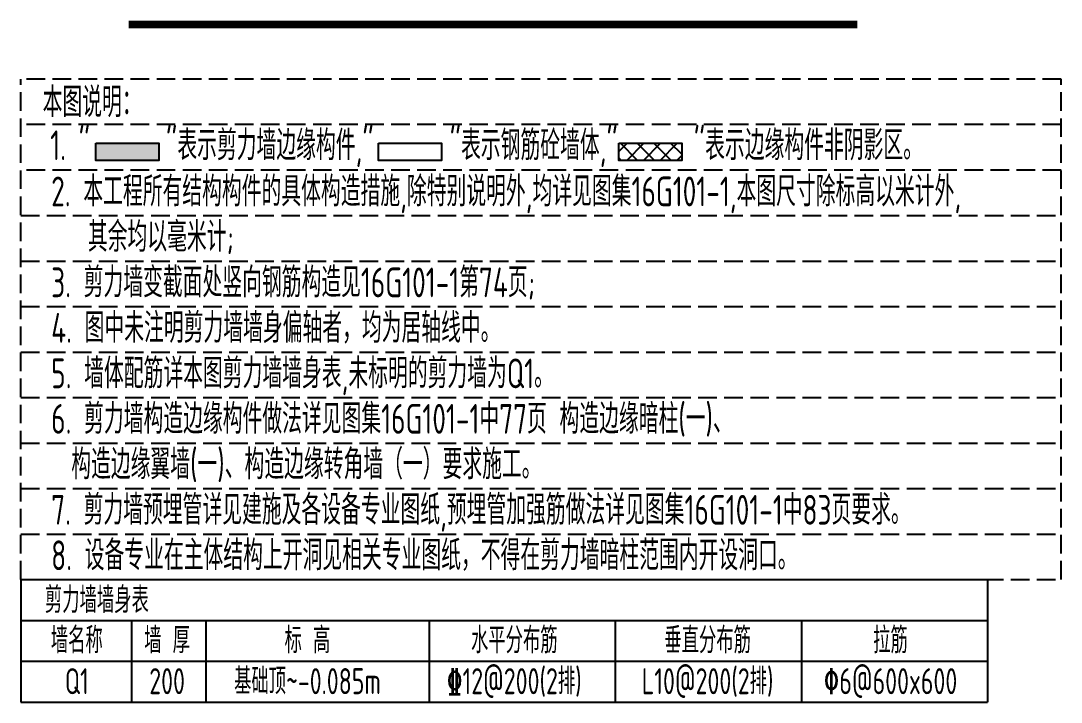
# Model space of a CAD drawing. Extents: x -668857 to 154266, y -275694 to 291306.
# Drawn here: x -320783 to -306808, y 187725 to 196887 of the extents above; entities that cross this region are included whole.
import ezdxf
from ezdxf.enums import TextEntityAlignment as Align

# ---------------------------------------------------------------- set-up
doc = ezdxf.new("R2010")
doc.units = 0
doc.header["$LTSCALE"] = 1000
doc.linetypes.add('DASH', pattern=[0.35, 0.25, -0.1])
for name, color, linetype in [('HATCH', 8, 'CONTINUOUS'), ('PUB_TEXT', 2, 'CONTINUOUS'), ('S-文字', 7, 'CONTINUOUS'), ('S-表格线', 54, 'CONTINUOUS')]:
    doc.layers.add(name, color=color, linetype=linetype)
doc.styles.add('TSSD_REIN', font='tssdeng.shx', dxfattribs={"width": 0.7, "height": 300, "bigfont": 'tssdchn.shx'})

# ---------------------------------------------------------------- blocks, each defined once
blk = doc.blocks.new('*U341')
at = {"layer": 'HATCH'}
for points in [[(5140097, 756132), (5140097, 756363), (5140942, 756132)], [(5140097, 756363), (5140942, 756132), (5140942, 756363)]]:
    blk.add_solid(points, dxfattribs=at)

msp = doc.modelspace()

# ---------------------------------------------------------------- hatches: boundary and pattern name
at = {"layer": 'HATCH'}
h = msp.add_hatch(dxfattribs=at)
h.set_pattern_fill('HOLE_MATETIEL', color=252, scale=50, style=0)
h.set_pattern_definition([(45, (-616664.86, 228871.88), (-112.2532, 112.2532), []), (135, (-616664.86, 228871.88), (-112.2532, -112.2532), [])])
h.paths.add_polyline_path([(-312750.51, 195240.9), (-311905.71, 195240.9), (-311905.71, 195010.17), (-312750.51, 195010.17)])

# ---------------------------------------------------------------- linework, layer by layer
at = {"layer": 'PUB_TEXT', "color": 7, "const_width": 100}
msp.add_lwpolyline([(-319332.97, 196836.57), (-309545.84, 196836.57)], dxfattribs=at)
at = {"layer": 'S-文字'}
for points in [[(-319773.74, 195240.9), (-318928.94, 195240.9), (-318928.94, 195010.17), (-319773.74, 195010.17)], [(-315977.27, 195240.9), (-315132.47, 195240.9), (-315132.47, 195010.17), (-315977.27, 195010.17)], [(-312750.51, 195240.9), (-311905.71, 195240.9), (-311905.71, 195010.17), (-312750.51, 195010.17)]]:
    msp.add_lwpolyline(points, close=True, dxfattribs=at)
at = {"layer": 'S-表格线', "linetype": 'DASH'}
for p, q in [((-320783.21, 189375.06), (-320783.21, 196101.83)), ((-306808.1, 196101.83), (-320783.21, 196101.83)), ((-306808.1, 189375.06), (-306808.1, 196101.83)), ((-306808.1, 195490.3), (-320783.21, 195490.3)), ((-306808.1, 194878.78), (-320783.21, 194878.78)), ((-320783.21, 194267.26), (-306808.1, 194267.26)), ((-320783.21, 193655.73), (-306808.1, 193655.73)), ((-320783.21, 193044.21), (-306808.1, 193044.21)), ((-320783.21, 192432.68), (-306808.1, 192432.68)), ((-320783.21, 191821.16), (-306808.1, 191821.16)), ((-320783.21, 191209.63), (-306808.1, 191209.63)), ((-320783.21, 190598.11), (-306808.1, 190598.11)), ((-320783.21, 189986.59), (-306808.1, 189986.59)), ((-320783.21, 189375.06), (-306808.1, 189375.06))]:
    msp.add_line(p, q, dxfattribs=at)
at = {"layer": 'S-表格线'}
for p, q in [((-320783.21, 189375.06), (-320783.21, 187725.06)), ((-320783.21, 189375.06), (-307797.46, 189375.06)), ((-307797.46, 189375.06), (-307797.46, 187725.06)), ((-320783.21, 188825.06), (-307797.46, 188825.06)), ((-319297.46, 188825.06), (-319297.46, 187725.06)), ((-318297.46, 188825.06), (-318297.46, 187725.06)), ((-315297.46, 188825.06), (-315297.46, 187725.06)), ((-312797.46, 188825.06), (-312797.46, 187725.06)), ((-310297.46, 188825.06), (-310297.46, 187725.06)), ((-320783.21, 188275.06), (-307797.46, 188275.06)), ((-320783.21, 187725.06), (-307797.46, 187725.06))]:
    msp.add_line(p, q, dxfattribs=at)

# ---------------------------------------------------------------- block references
at = {"layer": 'HATCH'}
msp.add_blockref('*U341', (-5459870.55, -561121.88), dxfattribs=at)

# ---------------------------------------------------------------- texts
at = {"layer": 'S-文字', "style": 'TSSD_REIN', "width": 0.7}
for s, height, p in [('本图说明：', 400, (-320490.32, 195591.66)), ('1. "      "表示剪力墙边缘构件,"      "表示钢筋砼墙体,"      "表示边缘构件非阴影区。', 400, (-320388.59, 195012.7)), ('2. 本工程所有结构构件的具体构造措施,除特别说明外,均详见图集16G101-1,本图尺寸除标高以米计外,', 400, (-320375.08, 194392.4)), ('其余均以毫米计;', 400, (-319882.47, 193780.87)), ('3. 剪力墙变截面处竖向钢筋构造见16G101-1第74页;', 400, (-320375.08, 193169.35)), ('4. 图中未注明剪力墙墙身偏轴者，均为居轴线中。', 400, (-320375.08, 192557.82)), ('6. 剪力墙构造边缘构件做法详见图集16G101-1中77页 构造边缘暗柱(一)、', 400, (-320375.08, 191334.77)), ('构造边缘翼墙(一)、构造边缘转角墙（一）要求施工。', 400, (-320105.83, 190723.25)), ('7. 剪力墙预埋管详见建施及各设备专业图纸,预埋管加强筋做法详见图集16G101-1中83页要求。', 400, (-320375.08, 190111.73)), ('8. 设备专业在主体结构上开洞见相关专业图纸，不得在剪力墙暗柱范围内开设洞口。', 400, (-320375.08, 189500.2)), ('剪力墙墙身表', 350, (-320459.46, 188925.06))]:
    msp.add_text(s, height=height, dxfattribs=at).set_placement(p)
at = {"layer": 'S-文字', "color": 3, "style": 'TSSD_REIN', "width": 0.7}
msp.add_text('5. 墙体配筋详本图剪力墙墙身表,未标明的剪力墙为Q1。', height=400, dxfattribs=at).set_placement((-320375.08, 191946.3))
at = {"layer": 'S-文字', "style": 'TSSD_REIN', "width": 0.7}
for s, p in [('墙名称', (-320030.89, 188382.93)), ('墙 厚', (-318818.21, 188382.93)), ('标 高', (-316932.82, 188382.93)), ('水平分布筋', (-314154.35, 188382.93)), ('垂直分布筋', (-311557.3, 188382.93)), ('拉筋', (-309101.11, 188382.93)), ('Q1', (-320030.89, 187832.93)), ('200', (-318818.21, 187832.93)), ('基础顶~-0.085m', (-316932.82, 187832.93)), ('L10@200(2排)', (-311557.3, 187832.93))]:
    msp.add_text(s, height=350, dxfattribs=at).set_placement(p, align=Align.CENTER)
at = {"layer": 'S-文字', "color": 1, "style": 'TSSD_REIN', "width": 0.7}
for s, p in [('%%13212@200(2排)', (-314154.35, 187832.93)), ('%%1306@600x600', (-309101.11, 187832.93))]:
    msp.add_text(s, height=350, dxfattribs=at).set_placement(p, align=Align.CENTER)

doc.saveas('drawing.dxf')
